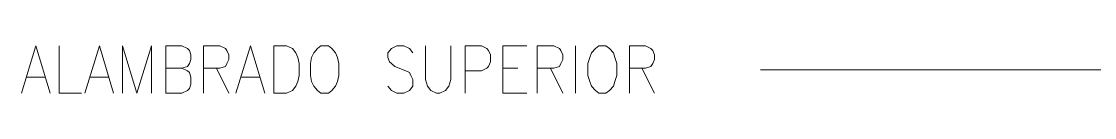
# Model space of a CAD drawing. Header units: millimetres. Extents: x 2928 to 3112, y 1220 to 1280.
# Drawn here: x 3055.967 to 3060.5, y 1253.945 to 1254.147 of the extents above; entities that cross this region are included whole.
import ezdxf

# ---------------------------------------------------------------- set-up
doc = ezdxf.new("R2010")
doc.units = ezdxf.units.MM

msp = doc.modelspace()

# ---------------------------------------------------------------- linework, layer by layer
at = {"color": 7, "linetype": 'Continuous', "lineweight": 20, "true_color": 0x000007}
for points in [[(3055.96665, 1253.94526), (3056.02785, 1254.14704), (3056.08739, 1253.94526)], [(3056.12543, 1254.14704), (3056.12543, 1253.94526), (3056.21971, 1253.94526)], [(3056.23459, 1253.94526), (3056.29579, 1254.14704), (3056.35534, 1253.94526)], [(3056.39338, 1253.94526), (3056.39338, 1254.14704), (3056.45457, 1253.94526), (3056.51577, 1254.14704), (3056.51577, 1253.94526)], [(3056.64478, 1254.05111), (3056.66794, 1254.04119), (3056.67621, 1254.03292), (3056.68283, 1254.01307), (3056.68283, 1253.9833), (3056.67621, 1253.9651), (3056.66794, 1253.95683), (3056.64478, 1253.94526), (3056.57697, 1253.94526), (3056.57697, 1254.14704), (3056.64478, 1254.14704), (3056.66794, 1254.13546), (3056.67621, 1254.12719), (3056.68283, 1254.109), (3056.68283, 1254.08915), (3056.67621, 1254.07096), (3056.66794, 1254.05938), (3056.64478, 1254.05111), (3056.57697, 1254.05111)], [(3056.73575, 1253.94526), (3056.73575, 1254.14704), (3056.80522, 1254.14704), (3056.82838, 1254.13546), (3056.83499, 1254.12719), (3056.84326, 1254.109), (3056.84326, 1254.08915), (3056.83499, 1254.07096), (3056.82838, 1254.05938), (3056.80522, 1254.05111), (3056.73575, 1254.05111)], [(3056.87303, 1253.94526), (3056.93423, 1254.14704), (3056.99543, 1253.94526)], [(3057.62064, 1254.11727), (3057.60575, 1254.13546), (3057.58259, 1254.14704), (3057.55282, 1254.14704), (3057.52967, 1254.13546), (3057.51478, 1254.11727), (3057.51478, 1254.09742), (3057.5214, 1254.07923), (3057.52967, 1254.07096), (3057.54455, 1254.05938), (3057.59086, 1254.04119), (3057.60575, 1254.03292), (3057.61237, 1254.02134), (3057.62064, 1254.00314), (3057.62064, 1253.97503), (3057.60575, 1253.95683), (3057.58259, 1253.94526), (3057.55282, 1253.94526), (3057.52967, 1253.95683), (3057.51478, 1253.97503)], [(3057.67356, 1254.14704), (3057.67356, 1254.00314), (3057.68183, 1253.97503), (3057.69672, 1253.95683), (3057.71988, 1253.94526), (3057.73476, 1253.94526), (3057.75792, 1253.95683), (3057.7728, 1253.97503), (3057.78107, 1254.00314), (3057.78107, 1254.14704)], [(3057.84062, 1253.94526), (3057.84062, 1254.14704), (3057.91008, 1254.14704), (3057.93324, 1254.13546), (3057.93986, 1254.12719), (3057.94813, 1254.109), (3057.94813, 1254.07923), (3057.93986, 1254.05938), (3057.93324, 1254.05111), (3057.91008, 1254.04119), (3057.84062, 1254.04119)], [(3058.00105, 1253.94526), (3058.00105, 1254.14704), (3058.10195, 1254.14704)], [(3058.14495, 1253.94526), (3058.14495, 1254.14704), (3058.21607, 1254.14704), (3058.23923, 1254.13546), (3058.24584, 1254.12719), (3058.25411, 1254.109), (3058.25411, 1254.08915), (3058.24584, 1254.07096), (3058.23923, 1254.05938), (3058.21607, 1254.05111), (3058.14495, 1254.05111)], [(3058.30704, 1254.14704), (3058.30704, 1253.94526), (3058.30704, 1253.94526)], [(3058.53529, 1253.94526), (3058.53529, 1254.14704), (3058.60311, 1254.14704), (3058.62626, 1254.13546), (3058.63453, 1254.12719), (3058.64115, 1254.109), (3058.64115, 1254.08915), (3058.63453, 1254.07096), (3058.62626, 1254.05938), (3058.60311, 1254.05111), (3058.53529, 1254.05111)], [(3056.79033, 1254.05111), (3056.84326, 1253.94526), (3056.84326, 1253.94526)], [(3058.00105, 1254.05111), (3058.06391, 1254.05111), (3058.06391, 1254.05111)], [(3058.20119, 1254.05111), (3058.25411, 1253.94526), (3058.25411, 1253.94526)], [(3058.58822, 1254.05111), (3058.64115, 1253.94526), (3058.64115, 1253.94526)], [(3055.9898, 1254.01307), (3056.06754, 1254.01307), (3056.06754, 1254.01307)], [(3056.25775, 1254.01307), (3056.33383, 1254.01307), (3056.33383, 1254.01307)], [(3056.89619, 1254.01307), (3056.97227, 1254.01307), (3056.97227, 1254.01307)], [(3058.00105, 1253.94526), (3058.10195, 1253.94526), (3058.10195, 1253.94526)]]:
    msp.add_lwpolyline(points, dxfattribs=at)
for points in [[(3057.03347, 1253.94526), (3057.03347, 1254.14704), (3057.0864, 1254.14704), (3057.11121, 1254.13546), (3057.12609, 1254.11727), (3057.13436, 1254.09742), (3057.13933, 1254.07096), (3057.13933, 1254.02134), (3057.13436, 1253.99487), (3057.12609, 1253.97503), (3057.11121, 1253.95683), (3057.0864, 1253.94526)], [(3057.23195, 1254.14704), (3057.21706, 1254.13546), (3057.20218, 1254.11727), (3057.19225, 1254.09742), (3057.18729, 1254.07096), (3057.18729, 1254.02134), (3057.19225, 1253.99487), (3057.20218, 1253.97503), (3057.21706, 1253.95683), (3057.23195, 1253.94526), (3057.26338, 1253.94526), (3057.27826, 1253.95683), (3057.29315, 1253.97503), (3057.30142, 1253.99487), (3057.30803, 1254.02134), (3057.30803, 1254.07096), (3057.30142, 1254.09742), (3057.29315, 1254.11727), (3057.27826, 1254.13546), (3057.26338, 1254.14704)], [(3058.40628, 1254.14704), (3058.3914, 1254.13546), (3058.37486, 1254.11727), (3058.36824, 1254.09742), (3058.35997, 1254.07096), (3058.35997, 1254.02134), (3058.36824, 1253.99487), (3058.37486, 1253.97503), (3058.3914, 1253.95683), (3058.40628, 1253.94526), (3058.43605, 1253.94526), (3058.45094, 1253.95683), (3058.46748, 1253.97503), (3058.47409, 1253.99487), (3058.48236, 1254.02134), (3058.48236, 1254.07096), (3058.47409, 1254.09742), (3058.46748, 1254.11727), (3058.45094, 1254.13546), (3058.43605, 1254.14704)]]:
    msp.add_lwpolyline(points, close=True, dxfattribs=at)
at = {"color": 253, "linetype": 'Continuous', "lineweight": 5, "true_color": 0x9a9a9a}
msp.add_lwpolyline([(3061.90612, 1254.04449), (3059.40364, 1254.04449), (3059.08938, 1254.04449)], dxfattribs=at)

doc.saveas('drawing.dxf')
